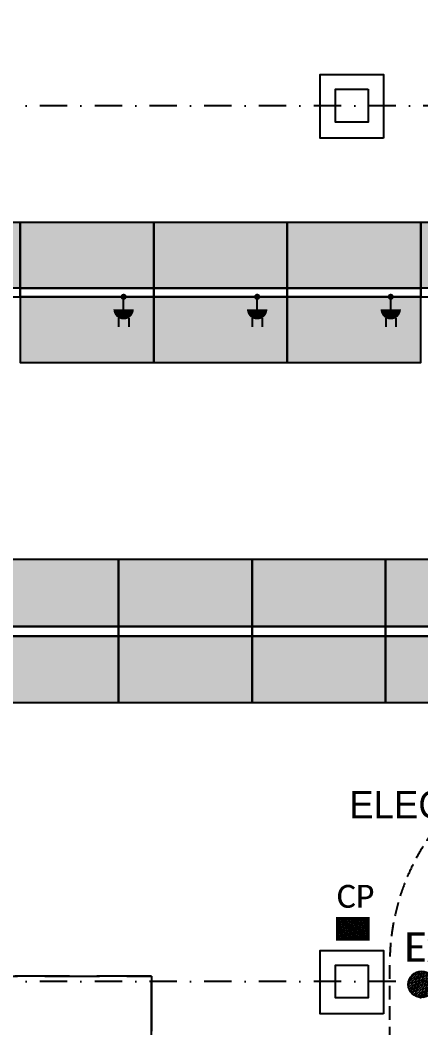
# Model space of a CAD drawing. Header units: millimetres. Extents: x 340 to 1003762, y 22 to 362022.
# Drawn here: x 561191 to 564851, y 258634 to 267838 of the extents above; entities that cross this region are included whole.
import ezdxf

# ---------------------------------------------------------------- set-up
doc = ezdxf.new("R2010")
doc.units = ezdxf.units.MM
doc.linetypes.add('LSBB_P_002 - PLANTA 1° NIVEL SALA DE VENTAS$0$DASHDOT2', pattern=[0.5, 0.25, -0.125, 0, -0.125])
doc.linetypes.add('LSBB_P_002 - PLANTA 1° NIVEL SALA DE VENTAS$0$HIDDEN', pattern=[0.375, 0.25, -0.125])
for name, color, linetype in [('A-DEMOLICION SV', 40, 'Continuous'), ('LSBB_P_002 - PLANTA 1° NIVEL SALA DE VENTAS$0$A-GONDOLAS', 1, 'Continuous'), ('LSBB_P_002 - PLANTA 1° NIVEL SALA DE VENTAS$0$A-LAYOUT', 7, 'Continuous'), ('LSBB_P_002 - PLANTA 1° NIVEL SALA DE VENTAS$0$A-PROYECCIONES', 6, 'LSBB_P_002 - PLANTA 1° NIVEL SALA DE VENTAS$0$HIDDEN'), ('LSBB_P_002 - PLANTA 1° NIVEL SALA DE VENTAS$0$A-SALA-HATCH-ELECTRO', 154, 'Continuous'), ('LSBB_P_002 - PLANTA 1° NIVEL SALA DE VENTAS$0$A-TEXTO SV', 2, 'LSBB_P_002 - PLANTA 1° NIVEL SALA DE VENTAS$0$DASHDOT2'), ('LSBB_P_002 - PLANTA 1° NIVEL SALA DE VENTAS$0$CENEFA', 6, 'LSBB_P_002 - PLANTA 1° NIVEL SALA DE VENTAS$0$HIDDEN'), ('LSBB_P_002 - PLANTA 1° NIVEL SALA DE VENTAS$0$E-SF O CP', 7, 'Continuous'), ('LSBB_P_002 - PLANTA 1° NIVEL SALA DE VENTAS$0$EJES', 8, 'LSBB_P_002 - PLANTA 1° NIVEL SALA DE VENTAS$0$DASHDOT2'), ('LSBB_P_002 - PLANTA 1° NIVEL SALA DE VENTAS$0$ESTRUCTURA', 5, 'Continuous'), ('LSBB_P_002 - PLANTA 1° NIVEL SALA DE VENTAS$0$LAYOUT$0$A-GONDOLAS DELGADO', 8, 'Continuous'), ('LSBB_P_002 - PLANTA 1° NIVEL SALA DE VENTAS$0$LAYOUT$0$A-ILUMINACION_ENCHUFE', 2, 'Continuous'), ('LSBB_P_002 - PLANTA 1° NIVEL SALA DE VENTAS$0$LAYOUT$0$A-SALA-HATCH-CAMPAÑA', 252, 'Continuous'), ('LSBB_P_002 - PLANTA 1° NIVEL SALA DE VENTAS$0$N- EXTINTOR O RH', 1, 'Continuous'), ('LSBB_P_002 - PLANTA 1° NIVEL SALA DE VENTAS$0$ZOCALOS-HORM', 8, 'Continuous')]:
    doc.layers.add(name, color=color, linetype=linetype)
doc.styles.add('LSBB_P_002 - PLANTA 1° NIVEL SALA DE VENTAS$0$REF-LAYOUT N+0.00 E 03$0$REF-LAYOUT N+0.00 E 02$0$Walmart_CENTURY GOTHIC', font='GOTHIC.TTF')
doc.styles.add('LSBB_P_002 - PLANTA 1° NIVEL SALA DE VENTAS$0$STANDARD', font='txt')

# ---------------------------------------------------------------- blocks, each defined once
blk = doc.blocks.new('LSBB_P_002 - PLANTA 1° NIVEL SALA DE VENTAS$0$REF-LAYOUT N+0.00 E 03$0$G. 122x61')
h = blk.add_hatch(color=256)
h.dxf.hatch_style = 1
h.paths.add_polyline_path([(0, 0), (0, -61), (122, -61), (122, 0)])
at = {"layer": 'LSBB_P_002 - PLANTA 1° NIVEL SALA DE VENTAS$0$A-GONDOLAS'}
for points in [[(0, 0), (0, 9), (122, 9), (122, 0)], [(0, 0), (0, -61), (122, -61), (122, 0)]]:
    blk.add_lwpolyline(points, close=True, dxfattribs=at)
blk = doc.blocks.new('LSBB_P_002 - PLANTA 1° NIVEL SALA DE VENTAS$0$LAYOUT$0$REF-LAYOUT N+0.00 E 03$0$REF-LAYOUT N+0.00 E 02$0$G. 122 X 60')
h = blk.add_hatch(color=256)
h.dxf.hatch_style = 1
h.paths.add_polyline_path([(-0.005, 0), (0.595, 0), (0.595, 1.22), (-0.005, 1.22)])
at = {"layer": 'LSBB_P_002 - PLANTA 1° NIVEL SALA DE VENTAS$0$A-GONDOLAS'}
for points in [[(-0.005, 0), (-0.085, 0), (-0.085, 1.22), (-0.005, 1.22)], [(-0.005, 0), (0.595, 0), (0.595, 1.22), (-0.005, 1.22)]]:
    blk.add_lwpolyline(points, close=True, dxfattribs=at)
blk = doc.blocks.new('LSBB_P_002 - PLANTA 1° NIVEL SALA DE VENTAS$0$LAYOUT$0$REF-LAYOUT N+0.00 E 02$0$1301_plate_1$0$enchufe triple piso')
for p, q in [((2.47, 0), (0, 0)), ((4.2, 1), (5.92, 1)), ((4.2, -1), (5.92, -1))]:
    blk.add_line(p, q)
at = {"const_width": 2}
blk.add_lwpolyline([(2.47, -1, 0.414214), (3.47, 0, 0.414214), (2.47, 1, 1)], format="xyb", dxfattribs=at)
at = {"const_width": 0.56}
blk.add_lwpolyline([(0, 0.32, 1), (0, -0.32, 1)], format="xyb", close=True, dxfattribs=at)
blk = doc.blocks.new('LSBB_P_002 - PLANTA 1° NIVEL SALA DE VENTAS$0$A$C49184C2C')
at = {"layer": 'LSBB_P_002 - PLANTA 1° NIVEL SALA DE VENTAS$0$E-SF O CP', "linetype": 'ByBlock'}
h = blk.add_hatch(dxfattribs=at)
h.set_pattern_fill('ANSI36,_I', color=3, scale=0.126, style=2)
h.set_pattern_definition([(315, (8652.031924, 21254.503363), (0.008352698853, -0.03062656246), [0.039375, -0.007875, 0, -0.007875])])
h.paths.add_polyline_path([(0.382, 0.018), (0.022, 0.018), (0.022, 0.258), (0.382, 0.258)])
at = {"layer": 'LSBB_P_002 - PLANTA 1° NIVEL SALA DE VENTAS$0$E-SF O CP', "color": 3, "const_width": 0.036}
blk.add_lwpolyline([(0.382, 0.018), (0.022, 0.018), (0.022, 0.258), (0.382, 0.258)], close=True, dxfattribs=at)
at = {"layer": 'LSBB_P_002 - PLANTA 1° NIVEL SALA DE VENTAS$0$E-SF O CP', "color": 3, "insert": (0.233, 0.519, 0), "char_height": 0.27, "width": 6.00887, "attachment_point": 5, "style": 'LSBB_P_002 - PLANTA 1° NIVEL SALA DE VENTAS$0$STANDARD'}
blk.add_mtext('{\\fCalibri|b0|i0|c0|p34;CP}', dxfattribs=at)
blk = doc.blocks.new('LSBB_P_002 - PLANTA 1° NIVEL SALA DE VENTAS$0$CP. EXISTENTES')
at = {"layer": 'LSBB_P_002 - PLANTA 1° NIVEL SALA DE VENTAS$0$N- EXTINTOR O RH', "color": 20, "xscale": 0.7761600000000002, "yscale": 0.7761600000000002, "zscale": 0.7761600000000002}
blk.add_blockref('LSBB_P_002 - PLANTA 1° NIVEL SALA DE VENTAS$0$A$C49184C2C', (787.2924, 273.5401), dxfattribs=at)
blk = doc.blocks.new('LSBB_P_002 - PLANTA 1° NIVEL SALA DE VENTAS$0$SVLY')
at = {"layer": 'LSBB_P_002 - PLANTA 1° NIVEL SALA DE VENTAS$0$A-PROYECCIONES', "ltscale": 0.5}
blk.add_lwpolyline([(993.7551, 270.9397, -0.414214), (991.7251, 268.9097), (989.8151, 268.9097, -0.414214), (987.7851, 270.9397), (987.7851, 273.3297, -0.414212), (989.8151, 275.3597), (991.7251, 275.3597, -0.414215), (993.7551, 273.3297)], format="xyb", close=True, dxfattribs=at)
at = {"layer": 'LSBB_P_002 - PLANTA 1° NIVEL SALA DE VENTAS$0$CENEFA', "color": 7, "ltscale": 2}
blk.add_lwpolyline([(977.8529, 296.9257), (978.2211, 293.0991), (980.1347, 273.2139), (985.6095, 273.2139), (985.6095, 263.4157), (994.9945, 263.4157), (994.9945, 296.9257), (977.8529, 296.9257), (977.8529, 296.9257)], dxfattribs=at)
at = {"layer": 'LSBB_P_002 - PLANTA 1° NIVEL SALA DE VENTAS$0$ESTRUCTURA'}
blk.add_lwpolyline([(987.5895, 273.3157), (987.5895, 273.0157), (987.2895, 273.0157), (987.2895, 273.3157)], close=True, dxfattribs=at)
at = {"layer": 'LSBB_P_002 - PLANTA 1° NIVEL SALA DE VENTAS$0$LAYOUT$0$A-GONDOLAS DELGADO'}
for points in [[(984.4095, 279.5001), (984.4095, 279.4201), (985.6295, 279.4201), (985.6295, 279.5001)], [(984.4095, 279.4201), (984.4095, 279.5001), (985.6295, 279.5001), (985.6295, 279.4201)], [(985.6295, 279.5001), (985.6295, 279.4201), (986.8495, 279.4201), (986.8495, 279.5001)], [(985.6295, 279.4201), (985.6295, 279.5001), (986.8495, 279.5001), (986.8495, 279.4201)], [(986.8495, 279.5001), (986.8495, 279.4201), (988.0695, 279.4201), (988.0695, 279.5001)], [(986.8495, 279.4201), (986.8495, 279.5001), (988.0695, 279.5001), (988.0695, 279.4201)], [(984.4095, 279.4201), (984.4095, 278.8201), (985.6295, 278.8201), (985.6295, 279.4201)], [(985.6295, 279.4201), (985.6295, 278.8201), (986.8495, 278.8201), (986.8495, 279.4201)], [(986.8495, 279.4201), (986.8495, 278.8201), (988.0695, 278.8201), (988.0695, 279.4201)]]:
    blk.add_lwpolyline(points, close=True, dxfattribs=at)
at = {"layer": 'LSBB_P_002 - PLANTA 1° NIVEL SALA DE VENTAS$0$A-SALA-HATCH-ELECTRO', "rotation": 270}
for p in [(984.4095, 279.4151), (985.6295, 279.4151), (986.8495, 279.4151)]:
    blk.add_blockref('LSBB_P_002 - PLANTA 1° NIVEL SALA DE VENTAS$0$LAYOUT$0$REF-LAYOUT N+0.00 E 03$0$REF-LAYOUT N+0.00 E 02$0$G. 122 X 60', p, dxfattribs=at)
at = {"layer": 'LSBB_P_002 - PLANTA 1° NIVEL SALA DE VENTAS$0$A-SALA-HATCH-ELECTRO', "xscale": 0.01, "yscale": 0.01, "zscale": 0.01, "rotation": 180}
for p in [(985.3078, 276.4101), (986.5278, 276.4101), (987.7478, 276.4101), (988.9678, 276.4101)]:
    blk.add_blockref('LSBB_P_002 - PLANTA 1° NIVEL SALA DE VENTAS$0$REF-LAYOUT N+0.00 E 03$0$G. 122x61', p, dxfattribs=at)
at = {"layer": 'LSBB_P_002 - PLANTA 1° NIVEL SALA DE VENTAS$0$A-SALA-HATCH-ELECTRO', "xscale": -0.01, "yscale": 0.01, "zscale": 0.01}
for p in [(985.3078, 276.3201), (986.5278, 276.3201), (987.7478, 276.3201), (988.9678, 276.3201)]:
    blk.add_blockref('LSBB_P_002 - PLANTA 1° NIVEL SALA DE VENTAS$0$REF-LAYOUT N+0.00 E 03$0$G. 122x61', p, dxfattribs=at)
at = {"layer": 'LSBB_P_002 - PLANTA 1° NIVEL SALA DE VENTAS$0$E-SF O CP'}
blk.add_blockref('LSBB_P_002 - PLANTA 1° NIVEL SALA DE VENTAS$0$CP. EXISTENTES', (200, 0), dxfattribs=at)
at = {"layer": 'LSBB_P_002 - PLANTA 1° NIVEL SALA DE VENTAS$0$LAYOUT$0$A-ILUMINACION_ENCHUFE', "linetype": 'Continuous', "xscale": -0.0463077376056959, "yscale": 0.0463077376056959, "zscale": 0.0463077376056959, "rotation": 90}
for p in [(985.3545, 279.4201), (986.5745, 279.4201), (987.7945, 279.4201)]:
    blk.add_blockref('LSBB_P_002 - PLANTA 1° NIVEL SALA DE VENTAS$0$LAYOUT$0$REF-LAYOUT N+0.00 E 02$0$1301_plate_1$0$enchufe triple piso', p, dxfattribs=at)
at = {"layer": 'LSBB_P_002 - PLANTA 1° NIVEL SALA DE VENTAS$0$LAYOUT$0$A-SALA-HATCH-CAMPAÑA', "xscale": -0.9999999999999987, "rotation": 270.0000515255894}
for p in [(983.1895, 279.5051), (984.4095, 279.5051), (985.6295, 279.5051), (986.8495, 279.5051), (988.0695, 279.5051)]:
    blk.add_blockref('LSBB_P_002 - PLANTA 1° NIVEL SALA DE VENTAS$0$LAYOUT$0$REF-LAYOUT N+0.00 E 03$0$REF-LAYOUT N+0.00 E 02$0$G. 122 X 60', p, dxfattribs=at)
at = {"layer": 'LSBB_P_002 - PLANTA 1° NIVEL SALA DE VENTAS$0$A-TEXTO SV', "insert": (994.4106, 274.9065), "char_height": 0.25, "width": 7.54837, "attachment_point": 3, "style": 'LSBB_P_002 - PLANTA 1° NIVEL SALA DE VENTAS$0$REF-LAYOUT N+0.00 E 03$0$REF-LAYOUT N+0.00 E 02$0$Walmart_CENTURY GOTHIC'}
blk.add_mtext('ELECTRO  72 Mod. + 8 Cab. + 1 M.E. + 2 Bins\\P263,50 mt2', dxfattribs=at)
blk = doc.blocks.new('LSBB_P_002 - PLANTA 1° NIVEL SALA DE VENTAS$0$A$C733336A8')
at = {"layer": 'LSBB_P_002 - PLANTA 1° NIVEL SALA DE VENTAS$0$N- EXTINTOR O RH', "linetype": 'ByBlock'}
h = blk.add_hatch(dxfattribs=at)
h.set_pattern_fill('ANSI36,_I', color=256, scale=0.126, style=2)
h.set_pattern_definition([(45, (8652.443333, -21254.299438), (0.008352698853, 0.03062656246), [0.039375, -0.007875, 0, -0.007875])])
edge = h.paths.add_edge_path()
edge.add_arc((0.1724, 0.12), 0.12, 0, 360)
at = {"layer": 'LSBB_P_002 - PLANTA 1° NIVEL SALA DE VENTAS$0$N- EXTINTOR O RH'}
blk.add_circle((0.1724, 0.12), 0.12, dxfattribs=at)
at = {"layer": 'LSBB_P_002 - PLANTA 1° NIVEL SALA DE VENTAS$0$N- EXTINTOR O RH', "insert": (0.2618, 0.4601), "char_height": 0.27, "width": 6.008867, "attachment_point": 5, "style": 'LSBB_P_002 - PLANTA 1° NIVEL SALA DE VENTAS$0$STANDARD'}
blk.add_mtext('{\\fCalibri|b0|i0|c0|p34;Ex.}', dxfattribs=at)
blk = doc.blocks.new('LSBB_P_002 - PLANTA 1° NIVEL SALA DE VENTAS$0$EXTINTORES EXISTENTES')
at = {"layer": 'LSBB_P_002 - PLANTA 1° NIVEL SALA DE VENTAS$0$N- EXTINTOR O RH', "color": 20}
blk.add_blockref('LSBB_P_002 - PLANTA 1° NIVEL SALA DE VENTAS$0$A$C733336A8', (787.8227, 273.0162), dxfattribs=at)
blk = doc.blocks.new('LSBB_P_002 - PLANTA 1° NIVEL SALA DE VENTAS', base_point=(223.5696, 14.2202))
at = {"layer": 'LSBB_P_002 - PLANTA 1° NIVEL SALA DE VENTAS$0$CENEFA', "color": 7, "ltscale": 2}
for p, q in [((785.6095, 273.2138), (780.1347, 273.2138)), ((785.6095, 271.9156), (785.6095, 273.2138))]:
    blk.add_line(p, q, dxfattribs=at)
blk.add_lwpolyline([(777.8529, 296.9256), (778.2211, 293.0991), (780.1347, 273.2138), (785.6095, 273.2138), (785.6095, 263.4156), (794.9945, 263.4156), (794.9945, 296.9256), (777.8529, 296.9256), (777.8529, 296.9256)], dxfattribs=at)
at = {"layer": 'LSBB_P_002 - PLANTA 1° NIVEL SALA DE VENTAS$0$EJES'}
for p, q in [((877.8587, 281.1656), (769.0572, 281.1656)), ((877.8587, 273.1656), (769.0572, 273.1656))]:
    blk.add_line(p, q, dxfattribs=at)
at = {"layer": 'LSBB_P_002 - PLANTA 1° NIVEL SALA DE VENTAS$0$ESTRUCTURA'}
for points in [[(787.5895, 281.3156), (787.5895, 281.0156), (787.2895, 281.0156), (787.2895, 281.3156)], [(787.5895, 273.3156), (787.5895, 273.0156), (787.2895, 273.0156), (787.2895, 273.3156)]]:
    blk.add_lwpolyline(points, close=True, dxfattribs=at)
at = {"layer": 'LSBB_P_002 - PLANTA 1° NIVEL SALA DE VENTAS$0$ZOCALOS-HORM'}
for points in [[(787.7295, 280.87), (787.1495, 280.87), (787.1495, 281.45), (787.7295, 281.45)], [(787.7295, 272.87), (787.1495, 272.87), (787.1495, 273.45), (787.7295, 273.45)]]:
    blk.add_lwpolyline(points, close=True, dxfattribs=at)
at = {"layer": 'LSBB_P_002 - PLANTA 1° NIVEL SALA DE VENTAS$0$A-LAYOUT', "color": 1}
blk.add_blockref('LSBB_P_002 - PLANTA 1° NIVEL SALA DE VENTAS$0$SVLY', (-200, 0), dxfattribs=at)
at = {"layer": 'LSBB_P_002 - PLANTA 1° NIVEL SALA DE VENTAS$0$N- EXTINTOR O RH'}
blk.add_blockref('LSBB_P_002 - PLANTA 1° NIVEL SALA DE VENTAS$0$EXTINTORES EXISTENTES', (0.08, 0.0032), dxfattribs=at)

msp = doc.modelspace()

# ---------------------------------------------------------------- block references
at = {"layer": 'A-DEMOLICION SV', "xscale": 1000, "yscale": 1000, "zscale": 1000}
msp.add_blockref('LSBB_P_002 - PLANTA 1° NIVEL SALA DE VENTAS', (350.9, 111.5), dxfattribs=at)

doc.saveas('drawing.dxf')
